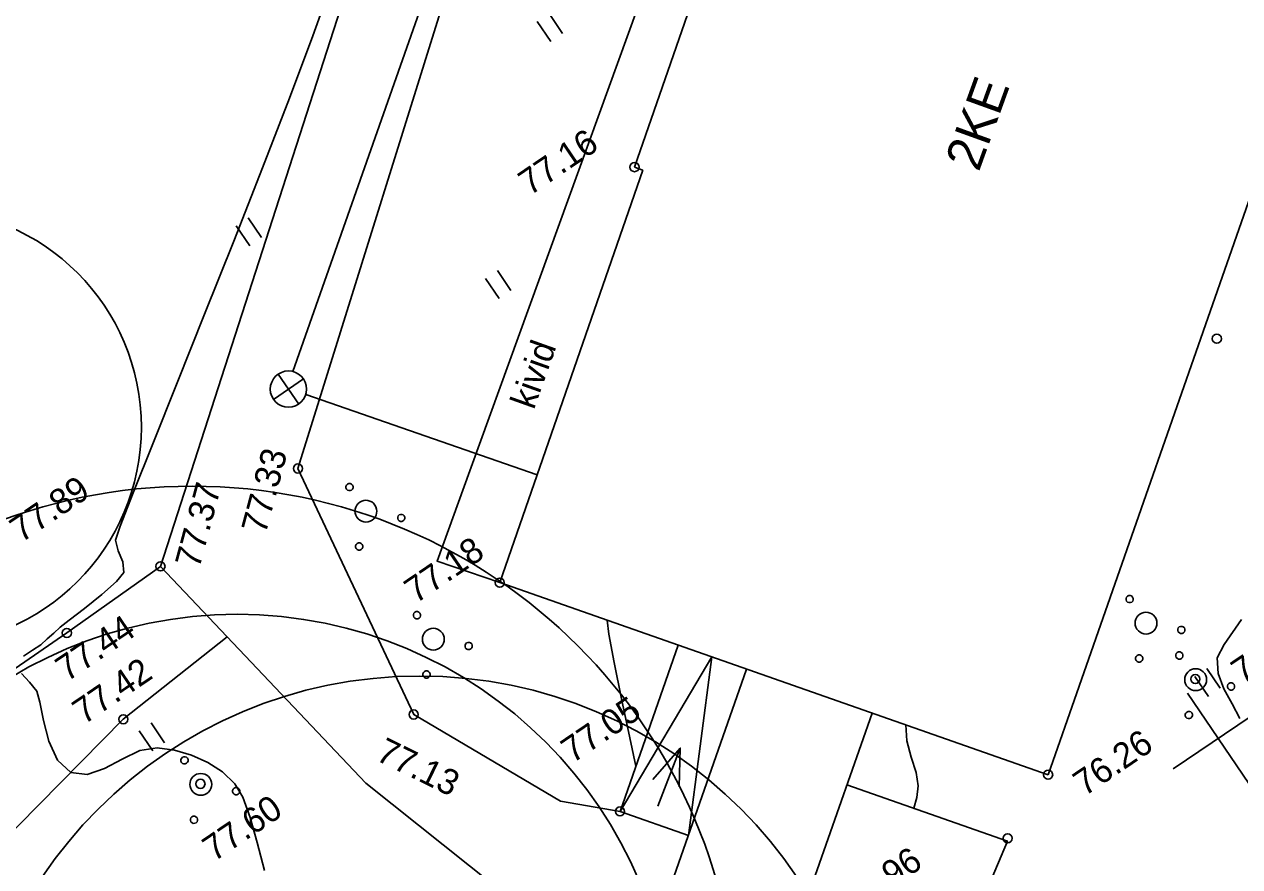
# Model space of a CAD drawing. Extents: x 640150 to 640529, y 6446040 to 6446433.
# Drawn here: x 640368.51 to 640401.92, y 6446275.25 to 6446298.41 of the extents above; entities that cross this region are included whole.
import ezdxf

# ---------------------------------------------------------------- set-up
doc = ezdxf.new("R2010")
doc.units = 0
for name, color, linetype in [('0_Tekst_roheline', 7, 'Continuous'), ('HOONED', 7, 'Continuous'), ('KANALISATSIOONIKAEV', 7, 'Continuous'), ('KANALISATSIOONITORU', 7, 'Continuous'), ('KQLVIKUD', 7, 'Continuous'), ('KQRGUS', 7, 'Continuous'), ('PUUDPQQSAD', 7, 'Continuous'), ('RELJEEF', 7, 'Continuous'), ('RIST', 7, 'Continuous'), ('TEEAAR', 7, 'Continuous'), ('TREPID', 7, 'Continuous')]:
    doc.layers.add(name, color=color, linetype=linetype)

# ---------------------------------------------------------------- blocks, each defined once
blk = doc.blocks.new('BP')
at = {"layer": 'PUUDPQQSAD'}
for centre, radius, start, end in [((-0.1512, 78.2515), 10, 90, 270), ((-0.1512, 78.2515), 10, 270, 90), ((-0.1512, -1.7485), 30, 90, 270), ((-0.1512, -1.7485), 30, 270, 90), ((-70.1512, -71.7485), 10, 90, 270), ((-70.1512, -71.7485), 10, 270, 90), ((69.8488, -71.7485), 10, 90, 270), ((69.8488, -71.7485), 10, 270, 90)]:
    blk.add_arc(centre, radius, start, end, dxfattribs=at)
blk = doc.blocks.new('OK')
at = {"layer": 'KANALISATSIOONIKAEV'}
blk.add_line((-50, 0), (-50, 0), dxfattribs=at)
blk.add_line((-50, 0), (-50, 0), dxfattribs=at)
for points in [[(0, -50), (0, 50)], [(-50, 0), (50, 0)]]:
    blk.add_lwpolyline(points, dxfattribs=at)
blk.add_circle((0, 0), 50, dxfattribs=at)
blk = doc.blocks.new('RIST')
at = {"layer": 'RIST'}
for p, q in [((0, 150), (0, -150)), ((-150, 0), (150, 0))]:
    blk.add_line(p, q, dxfattribs=at)
blk = doc.blocks.new('KHEIN')
at = {"layer": 'KQLVIKUD'}
for points in [[(-21.0887, 33.509), (-21.0887, -32.6539)], [(18.2282, 33.509), (18.2282, -32.6539)]]:
    blk.add_lwpolyline(points, dxfattribs=at)

msp = doc.modelspace()

# ---------------------------------------------------------------- linework, layer by layer
at = {"layer": '0_Tekst_roheline'}
for centre, radius in [((640365.729, 6446287.332), 6), ((640373.123, 6446270.712), 15), ((640374.357, 6446270.189), 12), ((640379.375, 6446267.993), 12.5)]:
    msp.add_circle(centre, radius, dxfattribs=at)
at = {"layer": 'HOONED'}
for points in [[(640385.283, 6446294.484), (640388.498, 6446303.761), (640388.733, 6446303.679)], [(640396.654, 6446277.779), (640404.327, 6446299.726)], [(640396.654, 6446277.779), (640381.58, 6446283.06), (640385.515, 6446294.403)], [(640385.283, 6446294.484), (640385.515, 6446294.403)], [(640384.886, 6446276.769), (640386.488, 6446281.341)], [(640384.886, 6446276.769), (640387.41, 6446281.018), (640386.764, 6446276.111)], [(640385.922, 6446276.916), (640386.541, 6446278.513), (640385.789, 6446277.643)], [(640386.541, 6446278.513), (640386.511, 6446277.446)], [(640384.886, 6446276.769), (640386.764, 6446276.111)]]:
    msp.add_lwpolyline(points, dxfattribs=at)
at = {"layer": 'KANALISATSIOONITORU'}
for points in [[(640375.889, 6446288.866), (640383.312, 6446309.975)], [(640376.25, 6446288.234), (640382.609, 6446286.027)]]:
    msp.add_lwpolyline(points, dxfattribs=at)
at = {"layer": 'KQLVIKUD'}
msp.add_lwpolyline([(640381.58, 6446283.06), (640379.858, 6446283.651), (640380.753, 6446286.133), (640389.182, 6446309.378)], dxfattribs=at)
at = {"layer": 'KQRGUS'}
for centre in [(640385.283, 6446294.484), (640401.291, 6446289.766), (640376.03, 6446286.198), (640372.252, 6446283.508), (640381.58, 6446283.06), (640369.678, 6446281.678), (640400.701, 6446280.408), (640371.23, 6446279.303), (640379.214, 6446279.434), (640373.352, 6446277.528), (640396.654, 6446277.779), (640384.886, 6446276.769), (640395.54, 6446276.03)]:
    msp.add_circle(centre, 0.125, dxfattribs=at)
at = {"layer": 'RELJEEF'}
for points in [[(640368.486, 6446281.041), (640368.734, 6446281.203), (640368.965, 6446281.352), (640369.142, 6446281.513), (640369.319, 6446281.675), (640369.497, 6446281.835), (640369.739, 6446282.025), (640370.163, 6446282.351), (640370.641, 6446282.732), (640371.044, 6446283.09), (640371.243, 6446283.343), (640371.221, 6446283.636), (640371.088, 6446283.931), (640371.016, 6446284.232), (640371.148, 6446284.612), (640371.505, 6446285.529), (640372.042, 6446286.876), (640372.711, 6446288.549), (640373.467, 6446290.442), (640374.265, 6446292.448), (640375.057, 6446294.463), (640375.799, 6446296.381), (640376.443, 6446298.096), (640376.945, 6446299.502)], [(640385.322, 6446278.013), (640385.154, 6446278.792), (640384.928, 6446279.862), (640384.724, 6446280.867), (640384.58, 6446281.642), (640384.536, 6446282.025)], [(640401.923, 6446279.323), (640401.71, 6446279.729), (640401.487, 6446280.14), (640401.327, 6446280.559), (640401.3, 6446280.992), (640401.492, 6446281.358), (640401.968, 6446282.047)], [(640375.109, 6446275.145), (640374.915, 6446275.913), (640374.718, 6446276.605), (640374.513, 6446277.163), (640374.298, 6446277.531), (640373.954, 6446277.856), (640373.55, 6446278.118), (640373.105, 6446278.317), (640372.637, 6446278.452), (640372.164, 6446278.522), (640371.686, 6446278.441), (640371.199, 6446278.209), (640370.713, 6446277.949), (640370.239, 6446277.785), (640369.788, 6446277.843), (640369.426, 6446278.183), (640369.187, 6446278.703), (640369.036, 6446279.274), (640368.937, 6446279.773), (640368.855, 6446280.073), (640368.653, 6446280.324), (640368.434, 6446280.564)], [(640392.96, 6446276.856), (640393.041, 6446277.154), (640393.082, 6446277.473), (640393.024, 6446277.837), (640392.89, 6446278.26), (640392.768, 6446278.709), (640392.746, 6446279.148)]]:
    msp.add_lwpolyline(points, dxfattribs=at)
at = {"layer": 'TEEAAR'}
for points in [[(640398.614, 6446321.211), (640387.067, 6446326.626), (640383.365, 6446315.544), (640378.232, 6446302.021), (640372.252, 6446283.508), (640377.898, 6446277.543), (640385.041, 6446271.844), (640390.303, 6446270.004)], [(640384.886, 6446276.769), (640383.247, 6446277.053), (640379.214, 6446279.434), (640376.03, 6446286.198), (640380.671, 6446301.092), (640382.109, 6446305.657), (640386.871, 6446312.944)], [(640360.882, 6446275.983), (640364.904, 6446278.389), (640369.678, 6446281.678), (640372.252, 6446283.508)], [(640379.379, 6446266.291), (640371.677, 6446265.167), (640369.961, 6446265.128), (640368.769, 6446265.818), (640364.933, 6446270.938), (640364.754, 6446272.261), (640365.465, 6446273.461), (640371.23, 6446279.303), (640374.088, 6446281.568)], [(640390.303, 6446270.004), (640392.677, 6446269.177), (640395.536, 6446275.954), (640391.122, 6446277.501)]]:
    msp.add_lwpolyline(points, dxfattribs=at)
at = {"layer": 'TREPID'}
for points in [[(640386.238, 6446274.609), (640388.366, 6446280.683)], [(640390, 6446274.298), (640391.813, 6446279.475)]]:
    msp.add_lwpolyline(points, dxfattribs=at)

# ---------------------------------------------------------------- block references
at = {"layer": 'KANALISATSIOONIKAEV', "xscale": 0.01, "yscale": 0.01, "rotation": 34.141043618253825}
msp.add_blockref('OK', (640375.771, 6446288.38), dxfattribs=at)
at = {"layer": 'KQLVIKUD', "xscale": 0.01, "yscale": 0.01, "rotation": 34.141043618253825}
for p in [(640382.973, 6446298.326), (640374.697, 6446292.713), (640381.552, 6446291.263), (640401.053, 6446280.322), (640372.032, 6446278.824)]:
    msp.add_blockref('KHEIN', p, dxfattribs=at)
at = {"layer": 'PUUDPQQSAD', "xscale": 0.01, "yscale": 0.01, "rotation": 34.141043618253825}
for p in [(640377.891, 6446285.041), (640399.335, 6446281.962), (640379.744, 6446281.52), (640400.701, 6446280.408), (640373.352, 6446277.528)]:
    msp.add_blockref('BP', p, dxfattribs=at)
at = {"layer": 'RIST', "xscale": 0.01, "yscale": 0.01, "rotation": 34.141043618253825}
msp.add_blockref('RIST', (640401.331, 6446278.779), dxfattribs=at)

# ---------------------------------------------------------------- texts
at = {"layer": 'HOONED'}
msp.add_text('2KE', height=1, rotation=70.1456, dxfattribs=at).set_placement((640394.746, 6446294.333))
at = {"layer": 'KQLVIKUD'}
msp.add_text('kivid', height=0.7, rotation=70.3855, dxfattribs=at).set_placement((640382.515, 6446287.793))
at = {"layer": 'KQRGUS'}
for s, rotation, p in [('77.16', 34.141, (640382.405, 6446293.684)), ('77.33', 75.0092, (640375.14, 6446284.371)), ('77.89', 34.141, (640368.423, 6446284.143)), ('77.37', 75.0092, (640373.318, 6446283.427)), ('77.18', 34.141, (640379.27, 6446282.47)), ('77.44', 34.141, (640369.681, 6446280.32)), ('76.03', 34.141, (640401.999, 6446280.246)), ('77.42', 34.141, (640370.147, 6446279.143)), ('77.05', 34.141, (640383.579, 6446278.078)), ('76.26', 34.141, (640397.655, 6446277.172)), ('77.13', 333.9065, (640378.139, 6446278.197)), ('77.60', 34.141, (640373.722, 6446275.372)), ('76.96', 34.141, (640391.307, 6446273.943))]:
    msp.add_text(s, height=0.7, rotation=rotation, dxfattribs=at).set_placement(p)

doc.saveas('drawing.dxf')
